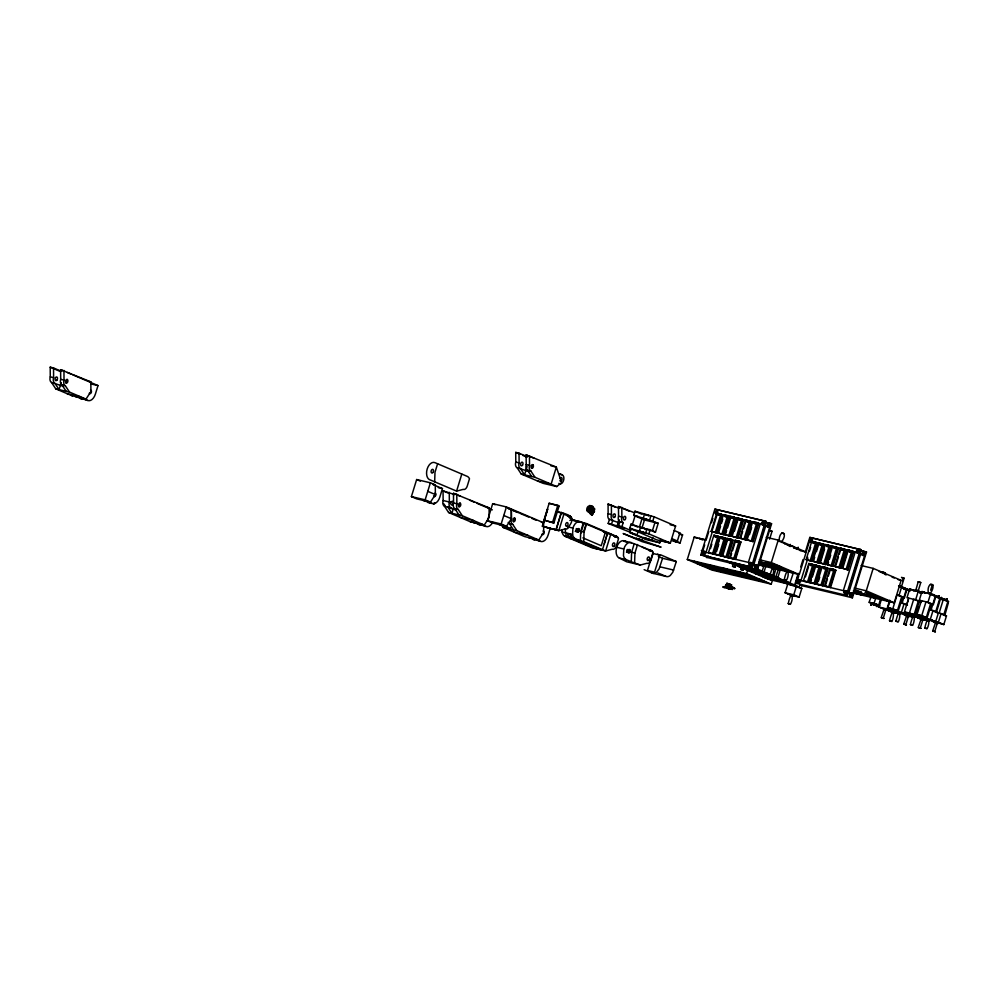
<?xml version="1.0" encoding="UTF-8"?>
<svg xmlns="http://www.w3.org/2000/svg" width="999" height="999" viewBox="0 0 999 999"><rect width="100%" height="100%" fill="white"/><g stroke="black" fill="none" stroke-linecap="round" stroke-linejoin="round"><path stroke-width="1.5" d="M434.665 481.805L434.99 472.302L437.599 463.773L434.902 462.637A8.954 5.507 -76.7 0 0 426.561 473.576L426.835 475.686A8.954 5.507 -76.7 0 0 429.695 479.707L456.593 491.121L463.211 489.373A4.708 2.897 -76.7 0 0 467.27 486.026L469.493 478.758A8.954 5.507 -76.7 0 0 467.42 476.448L437.599 463.773M583.329 522.839L607.529 533.129L602.322 550.187L580.407 540.871L580.719 531.368L583.329 522.839L571.328 519.492M586.65 523.626L616.932 536.575L618.543 538.623L616.333 545.879A4.708 2.897 -76.7 0 1 612.262 549.225L605.644 550.973L583.728 541.658L584.053 532.155L586.65 523.626L573.551 520.017A8.954 5.507 -76.7 0 0 569.892 520.467M640.384 565.022L631.281 561.775L631.605 552.272L634.215 543.743L624.437 540.921A8.954 5.507 -76.7 0 0 616.708 547.29A8.954 5.507 -76.7 0 0 619.218 557.991L626.648 561.763L640.384 565.022L647.002 563.274A4.708 2.897 -76.7 0 0 651.073 559.927L653.296 552.659L652.097 550.973L634.215 543.743M634.615 562.562L634.939 553.059L637.537 544.53M565.322 528.671L565.484 533.066A8.954 5.507 -76.7 0 0 568.331 537.087L595.229 548.501L597.877 547.802M579.208 530.207C579.745 527.41 576.286 528.533 576.823 530.744C577.522 534.577 581.843 528.009 576.373 529.532M630.094 551.111C630.619 548.314 627.172 549.438 627.709 551.635C628.408 555.481 632.729 548.913 627.26 550.437M906.543 614.11C908.178 610.451 904.644 618.468 907.517 613.149L906.493 612.762M592.644 506.356L589.472 506.381L592.644 506.356L594.655 509.078L591.708 513.961L589.972 513.548L587.961 510.826L588.111 508.628L589.947 505.494L589.148 507.367L592.669 512.137L593.756 510.327L589.947 505.494M591.708 513.961L589.697 511.238L591.208 506.793M591.071 510.289L592.519 507.579L592.27 509.59M591.658 509.852L591.97 510.439L592.257 509.053M591.371 509.79L590.834 511.713L592.557 509.665L592.07 509.028M672.002 540.709L680.082 542.994L676.273 541.371L677.384 541.008L679.869 532.929L674.225 530.519M680.082 542.994L682.579 534.815L678.758 533.291L679.869 532.929M726.023 584.952L725.274 587.312M747.627 568.843L744.055 567.707L747.489 568.856L745.841 568.281L747.602 567.719L740.709 564.772M757.504 573.763L766.42 576.61L755.044 572.814L757.467 573.501M760.938 564.81L758.94 564.035M762.237 572.365L759.04 571.266L761.9 572.29M763.511 572.976L765.296 573.151L763.623 572.365M772.489 577.322L781.405 580.157L772.552 577.01M775.399 568.244L771.827 567.132L775.399 568.256M779.108 541.52C778.908 528.558 789.01 531.768 781.693 541.72M781.643 569.08L780.057 568.468M887.087 609.627L883.628 608.616M891.595 611.588L895.179 612.649L892.269 611.9M901.622 586.9L900.748 586.425M901.548 613.049L897.976 611.937L899.5 612.587M908.653 598.214L904.42 612.037L910.638 614.335M915.771 590.322L918.218 581.768L920.741 582.554L918.356 590.521L917.519 590.359L918.306 590.446M911.737 615.222L909.177 614.61M918.106 581.805L920.741 582.554M918.168 591.121L916.62 590.496M916.021 616.458L912.811 615.396M928.333 592.894C926.273 581.455 937.861 581.331 930.681 593.006M930.481 619.917L926.91 618.793L930.481 619.929M590.834 511.713L591.083 510.477M592.519 507.579L592.557 509.665M580.631 521.703A8.954 5.507 -76.7 0 0 572.914 528.071L572.564 534.74A8.954 5.507 -76.7 0 0 575.424 538.773L580.407 540.871M631.518 542.607A8.954 5.507 -76.7 0 0 623.801 548.975L623.451 555.644A8.954 5.507 -76.7 0 0 626.311 559.677L631.281 561.775M896.053 610.963C895.304 609.452 895.029 612.087 896.602 611.051M909.889 589.909C908.978 589.81 909.614 589.622 910.101 589.959M912.312 614.797L912.499 615.596L909.639 614.472M918.218 591.908L918.993 591.633M590.084 508.953L591.171 507.155M941.133 597.402C941.208 601.173 942.544 597.252 940.796 597.764L936.413 612.362L938.398 612.837L935.726 621.54L921.665 617.182L928.021 619.767M456.593 491.121L461.8 474.063M557.23 511.476C564.235 513.873 577.372 514.947 569.517 525.561A4.708 2.897 -76.7 0 1 565.459 528.908L558.841 530.656L542.407 526.261L547.652 509.203L542.407 526.261L558.841 530.656L564.048 513.598L556.493 511.8M604.258 543.843L607.529 533.129L610.851 533.916L605.644 550.973L591.908 547.714L565.009 536.301A8.954 5.507 -76.7 0 1 562.15 532.267L561.888 530.157M903.596 589.248L904.22 587.874L903.458 587.549M940.596 599.163L941.345 597.452M61.189 382.679L59.066 389.61L54.92 383.279A4.708 2.897 -76.7 0 1 53.609 377.647L53.534 367.969L50.2 367.182L50.275 376.86A4.708 2.897 -76.7 0 0 51.586 382.492L55.732 388.823L72.265 395.854M66.159 383.054L67.258 379.47A1.886 1.161 -76.7 0 0 65.497 381.768A1.886 1.161 -76.7 0 0 67.37 382.555A1.886 1.161 -76.7 0 0 67.258 379.47M453.159 509.24L451.91 513.286L447.777 506.955L456.043 509.927L444.443 506.168A4.708 2.897 -76.7 0 1 443.131 500.524L443.057 490.859L454.657 494.617M459.016 506.73L460.114 503.134A1.886 1.161 -76.7 0 0 458.354 505.432A1.886 1.161 -76.7 0 0 460.227 506.231A1.886 1.161 -76.7 0 0 460.114 503.134M527.135 466.446L524.562 474.825L520.417 468.494A4.708 2.897 -76.7 0 1 519.105 462.862L519.03 453.184L515.709 452.397L515.784 462.075A4.708 2.897 -76.7 0 0 517.095 467.707L521.241 474.038L543.031 483.304L556.768 486.563L561.625 482.567L556.343 467.095L526.123 454.87L526.198 464.535A4.708 2.897 -76.7 0 0 527.509 470.179L531.655 476.498M513.536 521.665L514.635 518.069A1.886 1.161 -76.7 0 0 512.887 520.367A1.886 1.161 -76.7 0 0 514.747 521.153A1.886 1.161 -76.7 0 0 514.635 518.069M531.655 468.269L532.767 464.672A1.886 1.161 -76.7 0 0 531.006 466.97A1.886 1.161 -76.7 0 0 532.867 467.769A1.886 1.161 -76.7 0 0 532.767 464.672M764.585 564.747L762.949 564.135L763.573 562.837L763.224 564.722L758.716 562.662M775.261 566.645L775.886 565.347L775.661 566.82M876.947 606.555C875.848 602.172 876.722 608.803 877.709 604.845L876.685 604.445M895.316 611.663C895.291 606.88 895.204 614.635 896.465 610.127L895.441 609.727M912.324 616.183L912.062 614.073L913.086 614.472L912.112 616.133L912.861 614.422L912.062 614.073M924.237 618.518C924.212 613.748 924.125 621.49 925.399 616.982L924.375 616.583M88.824 381.655L98.002 385.589L95.38 394.106A8.954 5.507 -76.7 0 1 87.65 400.449L75.587 396.64M411.401 496.59L416.645 479.545L430.394 482.804L435.289 484.902L435.364 494.58L430.457 502.135L416.72 498.876L411.401 496.59L425.149 499.85L430.457 502.135M425.149 499.85L430.394 482.804M433.279 484.677L442.445 488.598L439.822 497.127A8.954 5.507 -76.7 0 1 432.092 503.471L422.939 500.349M517.17 512.187L507.992 508.254L511.326 509.04L511.401 518.718L506.481 526.273L492.744 523.014L487.437 520.741L492.682 503.683L506.418 506.943L543.618 522.777L543.681 532.455L538.773 540.009L524.65 536.575L503.121 527.422L501.461 524.887M506.481 526.273L501.173 524L506.418 506.943M543.968 520.104L549.15 503.271L557.829 505.332L559.065 506.131L553.896 522.964L543.968 520.104L553.896 522.964M550.337 527.897L548.151 535.002A8.954 5.507 -76.7 0 1 540.422 541.346L528.359 537.537M552.647 522.152L557.829 505.332M580.644 533.666L583.903 523.076L581.718 522.564M583.891 531.006L585.626 525.399M633.304 533.503L608.191 523.426L609.427 519.393A4.708 2.897 -76.7 0 1 608.129 513.748L608.066 504.07L619.455 508.316M634.54 512.787L618.481 506.543L618.543 516.221A4.708 2.897 -76.7 0 0 619.842 521.865L618.606 525.899L623.975 528.209L611.513 524.213L612.762 520.179A4.708 2.897 -76.7 0 1 611.45 514.535L611.388 504.857M616.895 526.523L619.03 519.592M630.531 530.369L621.927 526.685L623.176 522.652A4.708 2.897 -76.7 0 1 621.865 517.007L621.803 507.33M653.334 531.53L655.506 532.042L658.204 523.251L644.467 519.992L633.716 515.384L634.989 511.251L654.108 516.82L675.611 526.023L670.354 543.081L656.618 539.822L629.745 528.309L631.006 524.175L650.898 530.694M660.814 539.448L659.777 542.819L646.041 539.56L629.907 532.654L631.218 528.384M632.092 525.549L635.152 515.596L637.986 516.558M638.299 530.794L636.987 535.064L629.907 532.654M639.61 526.535L642.232 518.006M640.571 526.96L639.298 531.093L629.745 528.309M633.716 515.384L643.281 518.169L644.542 514.035M642.207 527.322L644.467 519.992M658.204 523.251L649.575 520.179L650.849 516.046M648.851 533.866L650.124 529.745L646.877 528.971L645.604 533.104L639.298 531.093L648.851 533.866L670.354 543.081M652.834 520.941L654.108 516.82M652.247 531.268L654.957 522.477M652.859 537.462L651.985 540.309L645.816 538.848L634.715 534.103M659.777 542.819L660.376 539.86M659.802 555.107L654.557 572.14L647.477 570.466L652.709 553.421L659.802 555.107L657.492 554.108M644.143 569.667L652.197 573.126A8.954 5.507 -76.7 0 0 656.568 572.19L659.078 568.943L662.562 558.291L658.341 556.468M652.197 573.126L665.933 576.386A8.954 5.507 -76.7 0 0 670.317 575.449L672.814 572.202L676.298 561.55L660.814 554.895M772.539 579.919L771.24 584.128L711.925 570.054L687.3 559.515L694.205 537.062L706.068 539.885M700.799 554.932L714.884 509.153L765.509 521.166L766.208 521.466L752.122 567.245L700.799 554.932L752.122 567.245M701.498 555.232L704.67 544.892M706.493 538.985L708.766 531.605M711.488 522.752L712.849 518.319M711.188 531.331L716.795 513.111L720.916 514.085L722.739 514.872L717.132 533.091L711.188 531.331L717.132 533.091M712.25 530.257L716.982 514.835M712.412 531.543L706.018 552.322L748.401 562.375L760.276 523.776L717.894 513.723M710.351 553.346L708.528 552.572L713.848 535.239L717.482 536.201A1.411 1.111 -66.8 0 1 715.983 537.287A1.411 1.111 -66.8 0 1 715.309 535.676M710.476 548.563L711.812 544.23M715.309 532.317L720.916 514.085M716.508 532.779L722.115 514.547M717.819 532.904L723.413 514.685L727.547 515.659L729.37 516.446L723.763 534.665L717.819 532.904L723.763 534.665M718.443 533.229L720.591 526.223M721.453 523.414L722.752 519.218M717.969 536.226L719.804 537L714.472 554.333L712.649 553.546L717.969 536.226L716.995 535.988A1.411 1.111 -66.8 0 1 715.496 537.075A1.411 1.111 -66.8 0 1 714.834 535.476M713.848 554.008L719.18 536.675M716.845 554.895L715.022 554.108L720.354 536.788L723.975 537.737A1.411 1.111 -66.8 0 1 722.477 538.823A1.411 1.111 -66.8 0 1 721.815 537.225M716.533 551.548L718.756 544.33M721.94 533.891L727.547 515.659M723.139 534.34L728.746 516.121M724.712 534.54L730.319 516.321L734.44 517.295L736.263 518.081L730.656 536.301L724.712 534.54L730.656 536.301M724.475 537.762L726.298 538.548L720.966 555.869L719.143 555.082L724.475 537.762L723.501 537.524A1.411 1.111 -66.8 0 1 722.002 538.623A1.411 1.111 -66.8 0 1 721.328 537.012M725.336 534.865L726.623 530.656M727.484 527.859L730.943 516.645L730.319 516.321M720.341 555.544L725.674 538.224M723.763 556.53L721.94 555.744L727.272 538.424L730.893 539.373A1.411 1.111 -66.8 0 1 729.395 540.471A1.411 1.111 -66.8 0 1 728.733 538.861M723.001 554.632L727.896 538.748L727.272 538.424M728.833 535.526L734.44 517.295M730.032 535.976L735.639 517.757M732.117 536.301L737.724 518.081L741.845 519.055L743.668 519.842L738.061 538.061L732.117 536.301L738.061 538.061M731.393 539.398L733.216 540.184L727.884 557.504L726.061 556.73L731.393 539.398L730.419 539.173A1.411 1.111 -66.8 0 1 728.92 540.259A1.411 1.111 -66.8 0 1 728.246 538.661M734.465 531.018L737.911 519.805M727.26 557.192L732.592 539.86M731.493 558.366L729.67 557.579L735.002 540.259L738.623 541.208A1.411 1.111 -66.8 0 1 738.273 541.845M736.238 537.275L741.845 519.055M730.294 557.904L731.63 553.571M732.517 550.686L735.626 540.584L735.002 540.259M737.437 537.737L743.044 519.517M722.951 587.137L732.292 589.435L732.954 587.275L725.823 584.914L725.087 587.262M724.238 587.699L723.064 586.788M746.94 520.354L751.435 521.678L745.828 539.897L739.884 538.136L745.479 519.917L746.94 520.354A1.411 1.111 -66.8 0 0 748.763 521.515M739.123 541.233L740.946 542.02L735.614 559.34L733.79 558.566L739.123 541.233L738.149 541.008A1.411 1.111 -66.8 0 1 736.65 542.095A1.411 1.111 -66.8 0 1 735.976 540.496M725.361 587.362L725.848 585.014L731.655 586.8M740.509 538.461L742.657 531.456M743.518 528.658L746.103 520.242L745.479 519.917M726.997 585.189L729.22 585.626M735.177 567.182L732.492 566.358L733.99 562.412M734.989 559.015L740.321 541.695M729.195 584.178L730.956 584.79L727.634 583.516L727.085 585.314L727.884 585.501M727.409 587.899L728.209 588.074L726.473 587.287L729.794 588.548L727.821 587.912M727.672 587.924L728.633 588.673L727.434 588.261M727.846 588.473L727.272 587.474M735.177 567.157L735.389 564.248M732.292 589.435L728.795 587.936L729.457 585.776M731.043 586.301L731.355 587.712C741.133 590.646 722.876 584.715 732.829 587.499L729.482 586.5M745.828 539.897L744.005 539.123L749.612 520.904M729.42 588.286L730.606 589.21M730.444 587.325L730.744 586.326M745.204 539.585L750.811 521.353M747.127 539.86L752.734 521.64L756.855 522.614L758.691 523.401L753.084 541.62L747.127 539.86L753.084 541.62M732.067 589.335L732.729 587.187M749.487 534.577L751.635 527.572M729.37 586.863L734.715 588.711M740.858 569.405L743.268 570.204L740.584 569.405L742.082 565.459M751.248 540.846L756.855 522.614M742.756 569.967L743.88 565.983M752.459 541.296L758.066 523.076M749.637 570.616L746.965 569.792L748.051 567.157M771.24 584.128L746.628 573.588L747.914 569.38M749.65 570.591L750.261 566.371M751.423 566.945L765.509 521.166M765.659 526.086L753.783 564.685L749.238 563.598M755.331 572.839L756.942 567.569M770.878 523.464L756.792 569.255L757.492 569.542L771.578 523.763L763.436 521.703M758.74 562.512L759.74 561.75L763.323 562.986L759.69 562.062M757.13 573.364C758.516 563.011 757.679 565.034 759.565 565.459M764.859 565.047L759.852 563.036L762.15 563.798L762.437 562.899M769.605 539.16L772.04 531.268L769.417 530.481L772.04 531.268M764.385 563.186C762.262 566.97 765.509 562.712 763.361 562.787M764.11 574.05L761.425 573.226L764.135 565.322L765.946 565.846L763.511 573.751L764.11 574.013M770.366 566.083C769.28 561.7 770.117 568.331 771.128 564.373L770.104 563.973M770.154 566.033L771.128 564.373M778.233 540.122L806.193 552.097L799.287 574.55L771.328 562.574L778.233 540.122L766.233 537.275M773.388 566.021L770.891 565.072L772.052 564.26C781.855 567.22 768.768 564.06 772.052 564.26M769.792 576.273C773.238 561.413 775.224 570.466 772.09 577.097C770.591 576.935 767.881 575.549 771.59 576.798M779.782 568.543L787.025 570.254L772.227 565.471L774.475 566.308L774.749 565.409M775.324 567.182L776.698 565.696L775.674 565.297M773.401 577.122L775.986 568.706M778.571 577.484L775.886 576.66L778.596 568.756L780.406 569.28L777.971 577.172L778.571 577.447M789.173 546.091L790.134 544.443L789.385 546.153M789.972 546.441L790.321 544.555L790.197 546.49M793.631 548.101L793.918 547.215L797.489 548.439L793.855 547.514M784.252 579.695C787.274 564.835 790.172 574.125 786.375 580.506C784.69 580.232 782.454 578.97 786.151 580.257M796.328 549.263L796.603 548.364M797.252 549.15L798.226 547.489L798.276 549.537M797.464 549.2L798.226 547.489M798.064 549.487L798.001 547.44M792.632 595.754L785.077 592.769L787.761 584.065L801.81 588.423L799.125 597.127L791.895 595.416M793.119 573.538L789.435 584.54M788.286 603.521C791.308 588.536 794.193 598.126 790.396 604.32C788.711 604.058 786.475 602.797 790.184 604.083M798.251 573.289L794.455 585.651L801.81 588.423M798.713 576.111L796.44 583.491L795.741 583.191L798.463 574.338M800.736 566.945L803.009 559.565M805.281 552.185L809.827 537.412L861.138 549.725L847.065 595.504L795.741 583.191M806.43 550.998L809.615 540.671M799.125 597.127L793.755 594.83L796.428 586.113M806.131 559.59L811.737 541.371L815.858 542.345L817.681 543.131L812.075 561.351L806.131 559.59L812.075 561.351M806.755 559.915L807.617 557.105M809.34 551.498L810.639 547.302M807.816 558.316L800.961 580.581L843.343 590.634L855.219 552.035L811.737 541.371M799.125 587.275L799.962 584.527M805.294 581.605L803.471 580.819L808.79 563.498L811.937 564.248A1.411 1.111 -66.8 0 1 810.439 565.334A1.411 1.111 -66.8 0 1 809.764 563.736M805.419 576.81L808.528 566.708M810.251 560.564L815.858 542.345M811.45 561.026L817.057 542.807M812.749 561.163L818.356 542.944L822.489 543.918L824.312 544.705L818.705 562.924L812.749 561.163L818.705 562.924M813.386 561.488L814.672 557.28M816.395 551.673L818.556 544.667M812.911 564.472L814.747 565.259L809.415 582.579L807.592 581.805L812.911 564.472L811.937 564.248M808.79 582.267L814.123 564.934M811.787 583.154L809.964 582.367L815.296 565.034L818.918 565.996A1.411 1.111 -66.8 0 1 818.318 566.87M810.589 582.692L811.475 579.795M812.362 576.91L815.471 566.808M816.882 562.137L822.489 543.918M818.081 562.599L823.688 544.38M819.655 562.799L825.261 544.58L829.382 545.554L831.205 546.341L825.599 564.56L819.655 562.799L825.599 564.56M819.417 566.021L821.24 566.808L815.908 584.128L814.085 583.341L819.417 566.021L818.443 565.784A1.411 1.111 -66.8 0 1 816.945 566.87A1.411 1.111 -66.8 0 1 816.27 565.272M820.279 563.124L824.587 549.1M815.284 583.803L820.616 566.483M818.705 584.79L816.882 584.003L822.214 566.683L825.836 567.632A1.411 1.111 -66.8 0 1 824.337 568.718A1.411 1.111 -66.8 0 1 823.676 567.12M818.393 581.443L819.729 577.11M823.775 563.773L829.382 545.554M824.974 564.235L830.581 546.016M827.06 564.56L832.666 546.328L836.787 547.315L838.611 548.101L833.004 566.321L827.06 564.56L833.004 566.321M826.335 567.657L828.159 568.443L822.826 585.764L821.003 584.989L826.335 567.657L825.361 567.432A1.411 1.111 -66.8 0 1 823.85 568.518A1.411 1.111 -66.8 0 1 823.188 566.908M827.684 564.885L828.546 562.075M829.407 559.278L830.706 555.069M822.202 585.439L827.534 568.119M826.435 586.625L824.612 585.839L829.944 568.518L833.566 569.467A1.411 1.111 -66.8 0 1 832.067 570.554A1.411 1.111 -66.8 0 1 831.405 568.955M831.18 565.534L836.787 547.315M825.236 586.163L827.459 578.945M828.346 576.061L830.569 568.843L829.944 568.518M832.379 565.996L837.986 547.777M834.065 569.492L835.888 570.279L830.556 587.599L828.733 586.813L834.065 569.492L833.091 569.255A1.411 1.111 -66.8 0 1 831.593 570.354A1.411 1.111 -66.8 0 1 830.918 568.743M834.814 566.396L840.421 548.176L844.542 549.15L846.378 549.937L840.771 568.156L834.814 566.396L840.771 568.156M835.439 566.72L838.461 556.905M839.322 554.108L840.621 549.9M829.932 587.275L835.264 569.954M838.948 567.382L844.542 549.15M840.147 567.832L845.753 549.612M842.07 568.119L847.676 549.9L851.797 550.874L853.633 551.66L848.026 569.88L842.07 568.119L848.026 569.88M843.131 567.045L848.301 550.224L847.676 549.9M846.19 569.093L851.797 550.874M847.402 569.555L853.009 551.336M860.451 549.425L846.365 595.204L847.065 595.504M860.589 554.333L848.725 592.931L844.18 591.858M865.821 551.723L851.735 597.502L852.434 597.802L866.52 552.022L861.35 550.661M873.176 568.381L901.135 580.357L894.23 602.797L866.27 590.821L873.176 568.381L861.175 565.534M874.6 604.62L869.043 602.409L871.053 596.79M870.966 605.057L871.116 603.134L872.139 603.521L870.766 605.007L871.378 605.232M871.165 605.182L871.915 603.471L871.116 603.134M874.387 605.169L871.89 604.22L873.064 603.408L876.647 604.645L874.674 604.27M869.367 602.272L874.075 603.396L875.761 597.902M874.237 604.994L875.474 605.456L875.748 604.57M876.735 606.505L877.709 604.845M874.737 604.582L879.757 605.694L878.745 605.019L880.444 599.525M879.457 605.694L881.568 598.826M883.878 618.468L881.193 617.644L883.915 609.752L885.713 610.277L883.278 618.169L883.878 618.443M892.332 611.251L886.95 608.953L889.634 600.237M888.136 607.554L898.526 610.963L887.799 607.679L890.246 600.686M889.46 609.752C890.821 606.655 888.973 612.062 890.084 609.977M892.769 610.202L890.671 609.452L891.832 608.691L895.266 609.827M892.844 608.666L897.065 594.929L904.42 597.714L907.104 588.998L898.838 586.013M889.56 620.691C892.981 606.131 894.967 614.422 891.957 621.515C890.421 621.428 887.474 619.892 891.37 621.216M902.522 580.744L903.333 578.109L904.12 578.196L901.647 586.176M893.006 610.277L894.242 610.739L894.517 609.84M899.05 595.404L901.722 586.7M895.716 611.825L896.465 610.127M897.514 610.289L901.735 596.553L897.065 594.929M904.182 589.547C905.181 587.562 903.158 587.075 904.794 588.249M898.213 610.976L902.746 597.227L901.735 596.553M895.941 621.078C899.362 606.518 901.348 614.81 898.338 621.902C896.802 621.803 893.855 620.279 897.751 621.603M907.467 605.144L902.109 603.196L906.33 589.472L910.027 590.696M906.792 614.685L901.41 612.375L904.095 603.671L902.109 603.196M909.964 590.921L908.94 590.521L910.314 589.035M908.478 599.325L906.78 604.82L904.095 603.671M907.092 614.497L907.517 613.149M906.418 624.949L903.745 624.125L906.455 616.221L908.266 616.745L905.831 624.65L906.43 624.924M910.439 614.934L907.279 613.848L908.441 613.036L912.012 614.323L910.052 613.898M904.744 611.9L909.452 613.024L913.685 599.288L919.38 601.46L914.834 615.322L909.752 614.173M910.851 615.084L911.125 614.185M919.055 601.585L921.041 602.06L915.658 599.762L918.343 591.046L917.369 590.771M911.712 615.958L912.274 614.123M920.716 592.931L919.829 592.782L920.067 592.02L922.801 592.857M910.414 624.512C913.86 609.652 915.846 618.706 912.711 625.337C911.2 625.174 908.503 623.788 912.212 625.037M914.834 615.322L914.122 614.647L918.356 600.911M921.99 601.361L919.305 600.212L921.977 591.508L936.038 595.866L933.353 604.57L931.368 604.095L927.147 617.832L916.757 614.422L927.147 617.832M921.253 618.119L915.883 615.809L918.556 607.105M917.057 614.41L921.303 601.036M918.556 617.32C918.556 613.523 918.568 619.28 919.829 615.659L918.805 615.272M922.089 617.307L919.592 616.308L920.753 615.546L924.2 616.683M921.765 615.534L925.998 601.798L931.368 604.095M920.891 628.383L918.206 627.559L920.916 619.655L922.726 620.179L920.291 628.084L920.891 628.359M930.643 590.234L931.855 586.288M921.69 617.07L920.928 616.758L923.163 617.594L923.451 616.695L919.867 615.471L920.753 615.546M933.353 604.57L927.984 602.272L930.656 593.556L929.982 593.394M924.637 618.693L925.399 616.982M926.435 617.157L930.668 603.421M934.252 596.341L934.527 595.454L938.111 596.678L935.539 596.128M924.874 627.934C927.896 612.949 930.781 622.539 926.985 628.746C925.299 628.471 923.064 627.21 926.772 628.496M936.413 612.362L931.043 610.064L935.264 596.328L941.158 598.788L941.12 597.926M930.344 619.243L933.029 610.539L931.043 610.064M938.898 597.777L937.874 597.39C939.335 592.882 939.322 600.536 938.623 595.679M938.835 595.729L937.874 597.39M935.713 611.688L939.934 597.951M942.781 599.887L941.445 599.313L942.606 598.501L946.19 599.737L944.055 599.188M935.351 631.818L932.666 630.993L935.389 623.089L937.187 623.613L934.752 631.518L935.351 631.78M948.725 601.685L943.343 599.375L939.122 613.111L944.804 615.409L948.301 603.059M941.108 613.586L946.478 615.884L943.805 624.587L938.423 622.29L941.108 613.586L936.762 612.549M946.977 600.824L945.953 600.436C947.414 595.928 947.402 603.583 946.702 598.726M946.927 598.776L945.953 600.436M943.793 614.735L948.014 600.998M889.934 610.451L890.896 608.803L889.872 608.403M871.328 603.184L870.703 604.47M918.98 616.058L919.405 617.007M590.072 506.256A3.059 1.886 -76.7 0 0 588.174 508.541A3.059 1.886 -76.7 0 0 588.473 511.675L588.611 511.713A3.059 1.886 -76.7 0 1 588.448 508.191L589.21 506.93A3.059 1.886 -76.7 0 1 590.209 506.293M592.669 512.137L593.756 510.327M434.528 502.647L433.628 504.158L434.827 502.722M589.972 513.548L591.895 513.661M591.77 510.314L592.457 509.178M591.92 515.072C594.318 511.038 591.683 517.981 590.659 513.374M593.593 512.3C595.991 508.254 593.356 515.197 592.345 510.589M763.648 564.185L763.623 563.411L762.986 564.135M770.354 564.697L770.466 565.546L770.591 564.647M789.897 545.104L789.709 545.816M871.29 603.92L871.39 604.72L871.228 603.758M876.972 605.844L876.797 605.069L876.96 606.031M890.171 609.802L890.072 609.015L889.797 609.877M895.703 610.451L895.728 611.313L895.716 610.352M919.092 616.658L918.993 615.871L919.08 616.845M924.662 617.981L924.637 617.207M947.052 599.35L946.59 600.087M71.878 395.679L86.001 399.113L90.909 391.558L90.847 381.88L60.614 369.655L60.689 379.333A4.708 2.897 -76.7 0 0 62 384.965L66.146 391.296M444.443 506.168L448.588 512.487L470.504 521.815L484.253 525.074L489.148 517.519M792.644 546.166L792.095 546.478L793.044 546.341M917.631 591.071L919.192 591.146L918.593 590.921M924.375 592.295L923.825 592.607L924.837 593.006M933.266 594.405L931.368 594.168L933.728 595.117M918.456 617.145L919.829 615.659M763.586 564.26L763.548 563.399M776.698 565.696L775.711 566.545L777.634 567.582L776.872 567.257M904.357 588.923L904.12 588.011L903.92 588.923M906.48 614.273L906.605 613.374L906.855 614.323M938.798 596.328L938.698 597.177M941.145 598.888L941.483 598.039L940.633 598.638M946.752 599.363L946.865 600.199L946.615 599.263M789.759 544.967L789.784 545.841L790.134 544.954M790.047 544.979L789.809 545.754M763.798 564.31L763.91 563.511M775.811 566.82L776.086 566.133M912.249 614.685L911.65 615.421M941.32 598.051L941.083 598.838M918.943 616.783L919.217 615.921M924.562 617.195L924.812 618.106M724.924 587.2L728.795 587.936M763.723 574.625L761.962 575.187L773.938 579.008M778.708 578.184L776.947 578.746L788.923 582.554M542.981 531.031C545.504 530.694 543.781 536.226 542.02 534.14M798.014 548.926L798.213 548.189M589.822 512.2L589.822 512.2A2.922 1.798 -76.7 0 1 588.074 509.69A2.922 1.798 -76.7 0 1 590.059 506.393M682.567 534.915L679.77 534.378M760.926 564.835L758.803 564.485M767.894 565.134L769.68 565.684L767.894 565.147M779.195 569.53L771.965 567.819L765.921 565.147M769.467 566.633L771.253 567.207L769.467 566.658M782.354 568.568L784.14 569.13L783.378 568.806M781.505 569.093L780.656 568.868M792.157 572.177L790.509 571.615L792.219 572.165M726.236 584.877L726.56 585.227M731.855 585.027L726.535 583.266L727.559 583.816M919.18 591.883L920.279 592.12M920.379 592.757L921.165 592.931M921.053 592.557L922.302 592.857L921.515 592.707M937.661 597.639L936.488 597.002M944.642 599.812L943.918 599.637M883.828 609.09L884.664 609.253M887.087 609.64L884.952 609.29M895.753 612.599L897.527 613.174L895.741 612.624M901.548 613.074L900.424 612.862M906.455 615.659L906.992 615.933M915.883 616.508L914.435 616.158M915.334 616.808L914.584 616.645M918.306 616.995L916.657 616.42L918.381 616.97M920.841 619.005L921.64 619.38M927.309 619.38L928.358 619.88M939.135 622.901L940.921 623.463L939.135 622.914M784.352 533.778L781.717 533.029M932.267 584.977L933.054 585.064M781.855 542.482L781.568 542.157M764.335 564.697L763.611 564.522L772.552 566.82L759.952 562.812M898.563 585.801L900.474 586.288M778.795 568.119L778.596 568.181M912.611 590.122L914.335 590.659L912.599 590.172M788.998 571.977L789.722 572.14L788.473 571.628M930.556 593.768L930.231 593.493M945.441 600.636L944.567 600.049M790.908 594.992L790.184 594.83L791.433 595.342M895.803 611.463L897.402 612.012L896.053 611.463M892.182 612.162L891.458 612L892.407 612.412M900.686 613.349L901.41 613.523L900.711 613.211M906.655 615.596L905.931 615.434L906.867 615.834M924.737 618.319L926.335 618.881L924.987 618.331M908.765 616.395L909.49 616.57L908.241 616.046M921.115 619.03L920.391 618.856L921.34 619.268M929.619 620.217L930.344 620.379L929.095 619.867M934.564 621.203L933.391 620.891M935.576 622.464L934.852 622.29L935.551 622.602M90.522 390.072C92.657 390.472 90.872 395.167 89.261 393.244M434.977 493.094C437.4 493.593 434.765 498.713 433.566 495.891M938.61 596.191L938.623 597.165M795.791 548.014L794.892 547.752M898.8 585.839L899.712 586.101M898.663 586.288L900.798 586.888M916.021 590.384L915.047 590.159L915.746 590.471M927.596 593.144L930.119 593.893M920.067 592.02L919.117 591.658L920.479 592.17M917.769 591.633L918.481 591.695L917.407 591.246M934.527 595.454L933.64 595.317L934.977 595.941M942.606 598.501L941.72 598.413L943.056 598.988M774.475 566.308L775.361 566.396L773.251 565.696M761.563 563.611L763.111 564.098M762.15 563.798L763.049 563.886L760.551 562.937M776.198 567.07L776.61 567.345M766.807 565.621L765.883 565.359M772.065 567.607L772.976 567.869M774.275 568.481L775.261 568.706L773.676 568.081M873.064 603.408L872.602 603.558M891.832 608.691L890.946 608.553L893.431 609.54M875.474 605.456L876.373 605.544L874.262 604.845M908.441 613.036L907.554 612.899L909.465 613.723M894.242 610.739L895.129 610.814L891.558 609.59M910.663 614.21L908.828 613.773L909.515 614.11M923.163 617.594L924.063 617.682L920.479 616.445M898.825 612.599L897.839 612.387L899.088 612.899M884.452 609.452L886.575 610.052M897.564 612.437L896.028 611.888L896.727 612.212M913.286 616.033L912.649 616.033M914.897 616.72L915.871 616.945L914.622 616.433M927.147 619.28L928.059 619.542M906.293 615.459L907.217 615.734M937.449 623.201L938.423 623.426L937.474 623.014M792.769 595.741L793.743 595.966L792.507 595.441M726.498 584.902L727.135 585.052M728.371 588.636L726.535 587.887M611.75 534.915L603.221 531.705L605.406 532.217L601.248 545.729L582.892 537.874M550.849 465.784L556.343 467.095L551.123 484.153L537.375 480.894M515.784 462.075L519.105 462.862M526.198 464.535L529.52 465.334A4.708 2.897 -76.7 0 0 530.831 470.966L534.977 477.297L556.768 486.563M766.208 521.466L714.884 509.153M765.621 522.352L771.578 523.763M559.652 474.238L562.25 474.85A4.708 2.897 -76.7 0 1 563.361 481.056A4.708 2.897 -76.7 0 1 558.853 483.379M517.095 467.707L528.633 471.453M527.509 470.179L530.831 470.966M861.138 549.725L809.827 537.412M860.564 550.611L866.52 552.022M521.241 474.038L534.977 477.297M784.702 543.693L784.802 543.98M797.664 547.802L797.726 548.826M88.624 381.356L90.847 381.88M800.187 550.674L806.193 552.097M90.909 383.903L98.002 385.589M739.884 538.136L744.005 539.123M50.275 376.86L53.609 377.647M60.689 379.333L64.023 380.119A4.708 2.897 -76.7 0 0 65.335 385.751L69.48 392.083L86.001 399.113M670.117 524.725L675.611 526.023M719.804 537L713.848 535.239M726.298 538.548L720.354 536.788M729.095 539.21L731.842 539.86M740.946 542.02L735.626 540.584M590.909 505.944L591.42 506.793A3.059 1.886 -76.7 0 0 591.033 506.418M898.126 579.645L901.135 580.357M589.335 506.605L591.071 507.017M589.148 507.367L592.382 512.075M592.919 508.666L594.655 509.078M588.448 508.191L590.184 508.603M591.733 509.04L592.582 509.065M588.249 508.404L589.984 508.816M591.808 509.34L590.521 507.917M588.111 508.628L589.847 509.04M608.129 513.748L611.45 514.535M618.543 516.221L621.865 517.007M51.586 382.492L63.137 386.238M62 384.965L65.335 385.751M587.961 510.826L589.697 511.238M589.248 511.326L587.362 510.389M588.473 511.675L590.347 512.125M814.747 565.259L808.79 563.498M818.493 566.146L821.24 566.808M828.159 568.443L822.214 566.683M835.888 570.279L830.569 568.843M705.956 540.059L699.125 538.436L702.672 539.959M922.377 592.782L909.664 588.998L906.98 597.702L915.658 599.762M559.065 506.131L549.15 503.271M901.323 587.624L907.104 588.998M930.244 594.492L936.038 595.866M919.38 592.32L922.277 593.006M609.427 519.393L618.131 522.477M619.842 521.865L623.176 522.652M55.732 388.823L69.48 392.083M939.809 598.538L943.343 599.375M66.958 393.581L80.694 396.84M608.191 523.426L611.513 524.213M618.606 525.899L621.927 526.685M759.327 559.715L771.328 562.574M567.457 515.459L569.68 515.984M566.57 515.322L570.117 516.258M570.541 516.595L567.407 516.008M568.518 516.271L570.741 516.795M433.079 484.378L435.289 484.902M568.706 516.483L570.928 517.007M568.893 516.708L571.116 517.232M919.305 600.212L927.984 602.272M569.38 517.482L571.603 518.019M569.517 517.769L571.74 518.294M902.447 597.24L904.42 597.714M438.261 487.612L442.445 488.598M766.583 565.509L779.295 569.293M575.137 520.891L573.488 520.604M708.528 552.572L712.649 553.546M715.022 554.108L719.143 555.082M721.94 555.744L726.061 556.73M729.67 557.579L733.79 558.566M758.94 564.722L764.735 566.096M760.276 565.284L763.273 565.996M766.27 566.708L799.287 574.55M583.866 523.476L586.051 523.988M724.887 556.93L735.476 559.44M854.27 587.974L866.27 590.821M459.003 514.96L454.857 508.628A4.708 2.897 -76.7 0 1 453.546 502.997L453.471 493.319L489.085 507.842L489.148 516.133M604.72 532.455L607.554 533.116M757.492 569.542L706.168 557.242L706.867 557.542M616.483 536.301L613.161 535.514L613.823 535.951M613.386 535.639L616.932 536.575M803.471 580.819L807.592 581.805M809.964 582.367L814.085 583.341M816.882 584.003L821.003 584.989M824.612 585.839L828.733 586.813M614.922 536.213L617.357 536.913M853.883 592.981L861.113 594.705L855.743 592.395M615.334 536.588L617.544 537.112M852.209 592.832L894.23 602.797M614.41 536.538L617.744 537.325M614.597 536.763L617.919 537.549M738.973 566.645L742.22 567.42M744.392 567.932L747.289 568.618M749.45 569.143L752.709 569.905M762.274 572.177L749.924 568.468M764.435 572.689L767.694 573.463M944.492 615.409L946.478 615.884M486.875 507.317L489.085 507.842M576.348 528.608L579.183 529.283M567.245 526.735L572.914 528.071M576.398 529.058L579.233 529.732M576.273 530.019L579.108 530.694M623.801 541.271L627.122 542.057L624.437 540.921M580.719 531.368L584.053 532.155M541.396 522.252L543.618 522.777M576.098 530.469L578.933 531.143M575.849 530.856L578.683 531.53M755.094 573.563L768.83 576.823M770.079 577.11L783.815 580.369M575.574 531.156L578.409 531.83M575.262 531.343L578.096 532.017M443.131 500.524L449.35 502.01A4.708 2.897 -76.7 0 0 450.661 507.642M453.546 502.997L456.868 503.783A4.708 2.897 -76.7 0 0 458.191 509.428L462.325 515.746L484.253 525.074M852.434 597.802L801.111 585.501L801.81 585.801M651.673 550.636L647.901 549.575L648.563 549.999M649.675 550.262L651.885 550.799M649.874 550.449L652.097 550.973M687.3 559.515L746.628 573.588M649.338 550.811L652.659 551.61M890.896 608.803L890.484 610.139M886.95 608.953L878.271 606.893L886.613 609.865M901.41 612.375L892.744 610.314L912.187 616.583M915.883 615.809L907.204 613.748L912.574 616.058M562.125 532.017L572.539 534.477M569.143 534.39L571.316 534.902A6.131 3.771 -76.7 0 0 572.277 535.089M912.449 615.771L913.598 616.108M885.102 609.54L900.411 614.298L886.363 609.939M914.023 616.395L927.996 620.591M938.423 622.29L926.772 619.255L928.396 619.642M454.857 508.628L458.191 509.428M627.235 549.512L630.069 550.187M911.987 617.045L900.973 613.349M922.102 619.442L929.345 621.166M929.744 620.229L943.805 624.587M616.708 547.29L623.801 548.975M627.285 549.962L630.119 550.636M662.562 558.291L676.298 561.55M627.16 550.924L629.994 551.598M565.009 536.301L575.424 538.773M631.605 552.272L634.939 553.059M626.972 551.373L629.807 552.047M508.229 522.39A4.708 2.897 -76.7 0 0 509.39 523.563L512.712 524.35L516.858 530.681L538.773 540.009M626.735 551.76L629.57 552.435M569.992 538.399L583.728 541.658M626.448 552.06L629.283 552.734M487.437 520.741L501.173 524M448.588 512.487L462.325 515.746M785.077 592.769L793.755 594.83M498.963 524.487L508.129 527.609A8.954 5.507 -76.7 0 0 511.026 527.572M459.815 517.245L473.551 520.504M503.121 527.422L516.858 530.681M470.117 521.64L483.853 524.9M514.335 532.18L528.071 535.439M659.927 566.808L673.676 570.067M473.838 522.602L485.889 526.411A8.954 5.507 -76.7 0 0 492.769 522.202M619.218 557.991L626.311 559.677M726.56 587.862L730.719 588.848M576.81 521.391L578.97 521.915M787.712 544.967L786.613 544.63M647.901 515.546L649.013 515.759L647.951 515.259M643.281 518.169L649.575 520.179M928.645 592.969L927.696 592.894M917.494 591.083L918.281 591.071M903.87 587.824L902.434 587.312L903.196 587.637M942.332 599.4L944.005 599.862M643.918 528.471L645.042 528.683L643.968 528.184M771.777 565.159L773.451 565.634M759.465 562.649L760.714 563.111M780.356 568.793L789.722 571.003L795.104 573.301L787.874 571.59L788.598 571.928M787.437 571.303L786.675 571.241M759.677 565.072L760.801 565.234L759.552 564.76M758.129 570.679L762.612 572.002M872.789 604.308L874.025 604.77M873.8 604.707L874 604.932M925.986 618.056L925.524 617.919M922.152 617.195L921.952 616.982M888.236 608.891L889.61 609.353L887.936 608.903M908.166 613.935L909.402 614.397M893.231 610.339L892.544 610.127M885.663 609.79L886.95 610.089L886.001 609.677M906.63 615.534L908.428 616.058M908.516 615.908C912.174 616.558 902.859 613.898 907.591 615.634M922.676 619.692L923.963 619.992L922.714 619.48M893.743 612.837L895.029 613.136L893.78 612.612M793.044 595.854L792.12 595.566M730.968 584.865L728.883 584.278M903.333 578.109L901.498 577.422L904.095 578.184M928.483 592.882L929.857 593.306M935.763 595.916L935.314 595.916M647.027 514.96L645.454 514.622L646.116 514.972M916.483 590.946L914.909 590.609L915.571 590.958M935.838 596.59L936.625 596.753L935.863 596.428M943.481 599.338L944.717 599.787M906.617 588.985L907.841 589.447L907.08 589.123M773.363 565.397C746.802 555.769 798.875 571.678 773.126 565.322M760.851 562.662C758.491 562.137 763.398 563.623 761.076 562.737M779.195 568.169L780.119 568.443M764.722 564.735L766.108 565.159M787.786 571.403L786.151 571.003L786.825 571.366M765.596 565.322L767.17 565.659L766.47 565.347M773.313 567.969L771.69 567.569L772.639 567.981M759.502 564.972L758.753 564.797M664.372 540.946L665.759 541.371M665.696 541.658L663.586 540.958M922.065 616.683C924.437 617.245 919.629 615.746 921.827 616.62M744.18 567.395L747.627 568.443M892.931 609.602L892.144 609.427L892.906 609.752M893.143 609.827L893.755 609.877M910.638 614.984L911.812 615.384M747.502 569.168L744.055 568.106M935.976 622.502L937.349 622.926M893.905 612.924L891.795 612.225M778.596 568.756L780.406 569.28M764.135 565.322L765.946 565.846M786.688 571.803L788.486 572.327M772.227 568.369L774.025 568.893M705.431 551.723L701.335 550.524L705.369 552.26M927.297 620.042L929.107 620.566M776.173 576.648L777.971 577.172M912.836 616.608L914.647 617.132M935.389 623.089L937.187 623.613M761.713 573.226L763.511 573.751M920.916 619.655L922.726 620.179M898.376 613.174L900.174 613.698M747.24 569.792L749.138 570.354M883.915 609.752L885.713 610.277M906.455 616.221L908.266 616.745M732.779 566.358L734.59 566.883M891.995 612.799L893.793 613.324M932.954 630.993L934.752 631.518M918.493 627.559L920.391 628.121M881.48 617.644L883.378 618.206M904.033 624.125L905.831 624.65M790.709 595.629L792.519 596.153M931.917 584.877L930.419 584.315M780.231 541.72L780.868 541.92M925.886 592.869L925.399 592.882M906.617 589.26C913.311 591.258 903.208 587.375 905.544 588.898M906.68 589.647L907.704 589.897L906.942 589.572M855.856 590.059L861.55 592.32L854.045 590.446M760.751 561.738L766.458 563.911L760.301 562.574M779.732 568.156C785.002 569.73 777.147 566.683 778.87 567.869M787.811 571.203C793.169 572.802 785.077 569.692 786.962 570.916M643.518 528.034L641.47 527.584L642.132 527.897M773.263 567.919L774.188 568.206M758.853 564.535L759.727 564.772M909.452 613.024L914.122 614.647M928.346 619.58L929.27 619.88M874.075 603.396L878.745 605.019M909.252 614.223L911.875 615.421M899.425 612.724L900.336 613.011M893.044 612.337L893.955 612.637M761.338 572.402L758.029 571.303M893.456 612.799L892.532 612.499M791.845 595.029L793.893 595.516L790.659 594.605M791.757 595.167L792.682 595.466M762.599 572.402L760.826 571.828L762.587 571.278L758.453 569.505M765.284 573.251L772.801 575.649M750.299 569.705L755.306 571.303M659.502 542.707L643.069 537.462L643.918 538.024M787.299 544.692L788.573 545.004M795.766 548.439L797.127 548.888M935.514 595.991L936.762 596.303L936.001 595.978M921.278 592.632L919.604 592.17M919.854 592.619L920.566 592.894M917.694 606.98L919.055 607.429M783.116 568.893L782.404 568.618M760.938 563.186L761.65 563.448M932.079 620.092C934.377 621.028 929.632 619.28 931.817 620.179M933.878 620.879L934.577 621.141M936.837 622.802L937.761 623.076M910.976 616.358C908.703 615.409 913.523 617.245 911.238 616.283M904.719 614.735C907.017 615.646 902.172 613.886 904.457 614.822M888.685 609.802C890.996 610.726 886.238 608.978 888.423 609.877M882.179 608.254C884.477 609.19 879.732 607.442 881.917 608.341M663.249 541.146L669.492 542.732L667.832 541.833M729.42 584.128L728.758 584.015M750.549 568.094L756.63 570.704M774.262 577.584L759.327 572.502L783.516 582.867L797.264 586.126L763.86 571.815M744.342 568.955L759.277 574.038M728.683 588.174L729.794 588.548M727.534 587.849L728.633 588.349M778.146 580.569L786.95 583.678M763.161 577.01L771.965 580.132M892.07 577.135L894.255 577.971M907.567 590.147L908.765 590.621M780.394 568.581L786.425 571.241M848.301 550.224L849.512 550.674M842.257 548.963L840.421 548.176M834.49 547.115L832.666 546.328M827.085 545.354L825.261 544.58M820.191 543.718L818.356 542.944M754.57 522.427L752.734 521.64M746.103 520.242L747.314 520.704M739.547 518.856L737.724 518.081M730.943 516.645L732.142 517.107M725.249 515.472L723.413 514.685M718.618 513.898L716.795 513.111M817.12 565.821L815.296 565.034M885.189 574.525L886.175 574.924M798.338 549.325L800.012 550.037M914.934 616.545L920.666 619.105M661.425 540.447L662.237 540.771M552.822 528.733L555.506 529.87M545.729 527.047L548.426 528.184M526.123 454.87L534.19 458.291M519.03 453.184L527.097 456.618M515.709 452.397L519.955 454.195M522.789 455.407L527.035 457.217M559.477 473.676L562.25 474.85M507.992 508.254L518.756 512.837M520.192 513.436L528.808 517.107M531.68 518.319L535.988 520.154M578.209 540.347L600.137 549.662M575.474 539.697L597.402 549.013M453.471 493.319L460.202 496.178M469.98 500.337L474.275 502.172M477.147 503.396L485.764 507.055M443.057 490.859L448.676 493.244M60.614 369.655L64.648 371.366M67.345 372.515L71.379 374.225M72.727 374.8L87.525 381.094M53.534 367.969L61.601 371.403M50.2 367.182L60.115 371.403M727.634 583.516L728.633 583.94M562.137 513.399L566.346 515.197M879.207 571.515L884.59 573.826M940.384 599.113L941.408 599.512M921.977 591.508L924.662 592.657M756.368 522.589L755.881 522.39A1.411 1.111 -66.8 0 1 754.382 523.476A1.411 1.111 -66.8 0 1 753.708 521.878M909.702 588.811L913.698 590.721M749.113 520.879L748.626 520.666A1.411 1.111 -66.8 0 1 747.127 521.753A1.411 1.111 -66.8 0 1 746.465 520.154M781.955 542.27L785.988 544.005M933.029 610.539L938.398 612.837M881.967 598.513L867.906 594.155L890.047 601.56L875.986 597.202M867.494 595.079L853.446 590.721L875.586 598.126L861.525 593.768M772.964 565.896L778.346 568.194M760.801 564.135L764.834 565.871M634.989 511.251L642.057 514.285M694.205 537.062L696.94 538.236M618.481 506.543L629.233 511.151M608.066 504.07L615.134 507.105M744.542 566.171L747.227 567.32M750.149 568.818L755.256 571.003M757.816 572.102L782.279 582.579L768.531 579.32L734.939 564.922M733.591 564.348L728.221 562.037L741.645 567.157M671.74 538.598L677.384 541.008M650.124 529.745L655.506 532.042M631.006 524.175L637.737 527.06M642.295 547.165L646.503 548.975M733.741 587.887L734.814 588.349M731.468 587.35L732.717 587.862M725.586 585.039L727.035 585.664M571.316 534.902L567.657 533.578A8.954 5.507 -76.7 0 0 571.915 537.874M492.682 503.683L495.129 504.732M487.075 507.617L492.32 509.865M503.796 515.472L511.388 518.731A4.708 2.897 -76.7 0 0 512.712 524.35M416.645 479.545L420.329 481.118M427.772 491.333L435.364 494.58M503.159 525.486L508.129 527.609M535.452 539.21L540.422 541.346M427.122 501.336L432.092 503.471M480.919 524.288L485.889 526.411M82.68 398.326L87.65 400.449M657.879 572.927L665.933 576.386M705.481 564.535L708.94 565.559L700.336 563.936L694.068 561.401L705.506 564.772M946.428 600.112L946.915 599.475M592.632 510.664L593.893 512.362M591.858 511.938L593.119 513.648M590.946 513.436L592.207 515.147M443.593 503.596L444.992 505.519M775.998 565.971L775.511 566.608M509.39 523.563L513.536 529.895M504.782 525.686L506.443 528.209M570.367 533.966L570.404 534.228A8.954 5.507 -76.7 0 0 573.938 538.461M529.445 455.656L529.52 465.334M456.793 494.118L456.868 503.783M449.275 492.332L449.35 502.01M63.948 370.442L64.023 380.119M511.326 509.04L511.388 518.731M559.977 478.434A1.886 1.161 -76.7 0 1 561.975 478.196A1.886 1.161 -76.7 0 1 560.938 481.131M560.064 480.956A1.886 1.161 -76.7 0 1 559.865 480.669M81.968 399.051A8.954 5.507 -76.7 0 1 80.557 398.776M430.806 502.422A8.954 5.507 -76.7 0 1 427.897 502.472M480.219 524.999A8.954 5.507 -76.7 0 1 478.808 524.725M450.362 501.96A1.886 1.161 -76.7 0 1 450.049 503.371M505.344 526.898A8.954 5.507 -76.7 0 1 503.933 526.623M534.74 539.935A8.954 5.507 -76.7 0 1 533.329 539.66M590.709 506.268A3.059 1.886 -76.7 0 1 591.558 506.818M590.983 506.543A2.922 1.798 -76.7 0 1 591.346 506.905M589.01 511.538A2.922 1.798 -76.7 0 1 586.863 508.628A2.922 1.798 -76.7 0 1 590.047 506.593M863.71 555.494A1.411 1.111 -66.8 0 1 862.362 554.308A1.411 1.111 -66.8 0 1 863.935 552.859A1.411 1.111 -66.8 0 1 864.46 554.795M850.686 595.941A1.411 1.111 -66.8 0 1 850.074 594.168A1.411 1.111 -66.8 0 1 851.772 593.369M811.812 565.334A1.411 1.111 -66.8 0 1 810.251 563.936M848.651 550.124A1.411 1.111 -66.8 0 0 849.325 551.735A1.411 1.111 -66.8 0 0 850.823 550.649L851.31 550.849A1.411 1.111 -66.8 0 1 849.812 551.935A1.411 1.111 -66.8 0 1 849.138 550.337M833.641 546.565A1.411 1.111 -66.8 0 0 834.315 548.164A1.411 1.111 -66.8 0 0 835.813 547.077L836.288 547.29A1.411 1.111 -66.8 0 1 834.789 548.376A1.411 1.111 -66.8 0 1 834.128 546.778M812.711 541.595A1.411 1.111 -66.8 0 0 813.386 543.206A1.411 1.111 -66.8 0 0 814.884 542.12L815.359 542.32A1.411 1.111 -66.8 0 1 813.86 543.406A1.411 1.111 -66.8 0 1 813.198 541.808M817.157 566.97A1.411 1.111 -66.8 0 1 816.757 565.484M841.408 548.414A1.411 1.111 -66.8 0 0 842.07 550.012A1.411 1.111 -66.8 0 0 843.568 548.926L844.055 549.125A1.411 1.111 -66.8 0 1 842.557 550.224A1.411 1.111 -66.8 0 1 841.882 548.613M819.342 543.169A1.411 1.111 -66.8 0 0 820.004 544.78A1.411 1.111 -66.8 0 0 821.503 543.693L821.99 543.893A1.411 1.111 -66.8 0 1 821.091 544.93M820.491 544.979A1.411 1.111 -66.8 0 1 819.817 543.381M799.625 582.604A1.411 1.111 -66.8 0 1 798.276 581.418A1.411 1.111 -66.8 0 1 799.849 579.969A1.411 1.111 -66.8 0 1 800.374 581.905M810.963 541.957A1.411 1.111 -66.8 0 1 811.126 540.022A1.411 1.111 -66.8 0 1 812.761 539.885M857.242 552.934A1.411 1.111 -66.8 0 1 858.566 550.549M846.665 592.894A1.411 1.111 -66.8 0 1 844.954 593.468A1.411 1.111 -66.8 0 1 844.917 591.495A1.411 1.111 -66.8 0 1 846.615 591.258M826.235 544.805A1.411 1.111 -66.8 0 0 826.91 546.416A1.411 1.111 -66.8 0 0 828.408 545.329L828.883 545.529A1.411 1.111 -66.8 0 1 827.384 546.615A1.411 1.111 -66.8 0 1 826.722 545.017M756.63 567.469A1.411 1.111 -66.8 0 1 754.994 566.445A1.411 1.111 -66.8 0 1 756.83 565.109M708.753 556.406A1.411 1.111 -66.8 0 1 708.116 555.831M755.756 523.476A1.411 1.111 -66.8 0 1 754.195 522.077M738.698 518.306A1.411 1.111 -66.8 0 0 739.372 519.917A1.411 1.111 -66.8 0 0 740.871 518.818L741.345 519.03A1.411 1.111 -66.8 0 1 740.746 519.905M739.585 520.004A1.411 1.111 -66.8 0 1 739.185 518.518M717.769 513.349A1.411 1.111 -66.8 0 0 718.443 514.947A1.411 1.111 -66.8 0 0 719.942 513.861L720.429 514.06A1.411 1.111 -66.8 0 1 719.817 514.947M718.656 515.047A1.411 1.111 -66.8 0 1 718.256 513.548M737.724 542.245A1.411 1.111 -66.8 0 1 736.463 540.696M724.4 514.922A1.411 1.111 -66.8 0 0 725.062 516.52A1.411 1.111 -66.8 0 0 726.56 515.434L727.047 515.634A1.411 1.111 -66.8 0 1 725.549 516.733A1.411 1.111 -66.8 0 1 724.874 515.122M704.682 554.358A1.411 1.111 -66.8 0 1 703.358 553.034A1.411 1.111 -66.8 0 1 705.094 551.773A1.411 1.111 -66.8 0 1 705.232 553.958M716.508 514.01A1.411 1.111 -66.8 0 1 715.983 512.062A1.411 1.111 -66.8 0 1 717.819 511.625M717.856 513.261A1.411 1.111 -66.8 0 1 717.107 513.961M763.673 524.775A1.411 1.111 -66.8 0 1 762.05 523.926A1.411 1.111 -66.8 0 1 763.623 522.302M750.661 565.409A1.411 1.111 -66.8 0 1 749.762 563.611A1.411 1.111 -66.8 0 1 751.673 562.999M731.293 516.558A1.411 1.111 -66.8 0 0 731.967 518.156A1.411 1.111 -66.8 0 0 733.466 517.07L733.94 517.27A1.411 1.111 -66.8 0 1 732.442 518.369A1.411 1.111 -66.8 0 1 731.78 516.758M636.313 538.336L637.162 538.911L623.151 533.528L641.97 541.583L661.088 547.152L636.313 538.336M638.985 539.198L642.557 540.334L639.123 539.198M640.209 531.668L643.768 532.804L640.209 531.668M644.18 518.743L647.752 519.88L644.18 518.743M645.741 538.324L649.313 539.46L645.741 538.324M673.838 541.008L677.409 542.145L673.838 541.008M708.441 564.81L720.242 568.581L708.441 564.81M710.089 566.908L713.661 568.044L710.089 566.908M719.005 570.267L722.564 571.403L719.005 570.267M720.079 567.907L723.638 569.043L720.079 567.907M723.488 568.381L735.289 572.14L723.488 568.381M724.799 570.392L728.371 571.528L724.799 570.392M733.716 573.751L737.274 574.887L733.716 573.751M735.127 571.478L738.698 572.614L735.252 571.478M738.536 571.952L750.336 575.711L738.536 571.952M739.847 573.963L743.418 575.099L739.847 573.963M748.763 577.322L752.322 578.458L748.763 577.322M760.177 574.625L763.748 575.761L760.177 574.625M763.748 564.085L767.307 565.209L763.748 564.073M775.162 578.171L778.733 579.308L775.162 578.171M865.309 592.382L875.998 595.791L865.309 592.382M882.741 572.14L885.364 572.927L882.741 572.14M920.529 618.431L924.1 619.542L920.529 618.406M934.989 621.853L938.561 622.976L934.989 621.84M561.351 512.462L556.143 529.52L561.351 512.462M761.575 564.747L763.298 565.322L761.575 564.747M776.036 568.181L777.759 568.743L776.161 568.194M783.99 570.067L785.714 570.641L784.115 570.079M788.024 593.893L789.747 594.455L788.024 593.893M794.53 595.429L796.253 596.003L794.53 595.429M889.297 611.063L891.021 611.625L889.297 611.063M902.197 612.986L903.908 613.561L902.197 612.986M918.231 617.919L919.954 618.493L918.356 617.944M924.737 619.467L926.46 620.042L924.737 619.467M932.691 621.353L934.415 621.927L932.691 621.353M706.505 565.634L696.94 563.361L702.871 565.896L712.437 568.169L706.505 565.634M720.878 569.043L711.313 566.77L717.232 569.305L726.81 571.578L720.878 569.043M735.926 572.614L726.36 570.342L732.292 572.877L741.857 575.149L735.926 572.614M750.973 576.186L741.408 573.913L747.339 576.448L756.905 578.721L750.973 576.186M715.421 568.993L705.856 566.72L711.775 569.268L721.353 571.528L715.421 568.993M729.794 572.402L720.229 570.129L726.148 572.677L735.726 574.937L729.794 572.402M744.842 575.973L735.276 573.701L741.196 576.236L750.773 578.508L744.842 575.973M759.889 579.545L750.324 577.272L756.243 579.807L765.821 582.08L759.889 579.545M522.452 465.297A1.886 1.161 -76.7 0 0 522.352 462.212A1.886 1.161 -76.7 0 0 520.591 464.51A1.886 1.161 -76.7 0 0 522.452 465.297M56.955 380.082A1.886 1.161 -76.7 0 0 56.843 376.998A1.886 1.161 -76.7 0 0 55.082 379.295A1.886 1.161 -76.7 0 0 56.955 380.082M614.298 546.028A1.886 1.161 -76.7 0 0 614.198 542.932A1.886 1.161 -76.7 0 0 612.437 545.229A1.886 1.161 -76.7 0 0 614.298 546.028M649.038 560.077A1.886 1.161 -76.7 0 0 648.938 556.98A1.886 1.161 -76.7 0 0 647.177 559.278A1.886 1.161 -76.7 0 0 649.038 560.077M567.494 525.711A1.886 1.161 -76.7 0 0 567.382 522.614A1.886 1.161 -76.7 0 0 565.621 524.912A1.886 1.161 -76.7 0 0 567.494 525.711M432.954 472.465A1.886 1.161 -76.7 0 0 432.842 469.38A1.886 1.161 -76.7 0 0 431.093 471.678A1.886 1.161 -76.7 0 0 432.954 472.465M452.697 504.445A1.886 1.161 -76.7 0 0 452.597 501.348A1.886 1.161 -76.7 0 0 450.836 503.646A1.886 1.161 -76.7 0 0 452.697 504.445M625.212 519.455A1.886 1.161 -76.7 0 0 625.112 516.371A1.886 1.161 -76.7 0 0 623.351 518.656A1.886 1.161 -76.7 0 0 625.212 519.455M614.797 516.982A1.886 1.161 -76.7 0 0 614.697 513.898A1.886 1.161 -76.7 0 0 612.936 516.183A1.886 1.161 -76.7 0 0 614.797 516.982M863.298 555.032A1.411 1.111 -66.8 0 0 863.498 552.672A1.411 1.111 -66.8 0 0 861.662 554.008A1.411 1.111 -66.8 0 0 863.298 555.032M850.873 595.429A1.411 1.111 -66.8 0 0 851.073 593.069A1.411 1.111 -66.8 0 0 849.237 594.393A1.411 1.111 -66.8 0 0 850.873 595.429M857.916 552.734A1.411 1.111 -66.8 0 0 858.129 550.362A1.411 1.111 -66.8 0 0 856.293 551.698A1.411 1.111 -66.8 0 0 857.916 552.734M845.491 593.131A1.411 1.111 -66.8 0 0 845.703 590.759A1.411 1.111 -66.8 0 0 843.868 592.095A1.411 1.111 -66.8 0 0 845.491 593.131M811.638 541.758A1.411 1.111 -66.8 0 0 811.85 539.385A1.411 1.111 -66.8 0 0 810.014 540.721A1.411 1.111 -66.8 0 0 811.638 541.758M799.212 582.142A1.411 1.111 -66.8 0 0 799.412 579.782A1.411 1.111 -66.8 0 0 797.577 581.118A1.411 1.111 -66.8 0 0 799.212 582.142M769.055 527.085A1.411 1.111 -66.8 0 0 769.255 524.712A1.411 1.111 -66.8 0 0 767.419 526.048A1.411 1.111 -66.8 0 0 769.055 527.085M768.356 526.785A1.411 1.111 -66.8 0 0 768.568 524.413A1.411 1.111 -66.8 0 0 766.733 525.749A1.411 1.111 -66.8 0 0 768.356 526.785M755.931 567.17A1.411 1.111 -66.8 0 0 756.131 564.81A1.411 1.111 -66.8 0 0 754.295 566.146A1.411 1.111 -66.8 0 0 755.931 567.17M762.974 524.475A1.411 1.111 -66.8 0 0 763.186 522.115A1.411 1.111 -66.8 0 0 761.35 523.439A1.411 1.111 -66.8 0 0 762.974 524.475M750.549 564.872A1.411 1.111 -66.8 0 0 750.761 562.499A1.411 1.111 -66.8 0 0 748.925 563.836A1.411 1.111 -66.8 0 0 750.549 564.872M716.695 513.498A1.411 1.111 -66.8 0 0 716.907 511.126A1.411 1.111 -66.8 0 0 715.072 512.462A1.411 1.111 -66.8 0 0 716.695 513.498M704.27 553.896A1.411 1.111 -66.8 0 0 704.47 551.523A1.411 1.111 -66.8 0 0 702.634 552.859A1.411 1.111 -66.8 0 0 704.27 553.896"/></g></svg>
